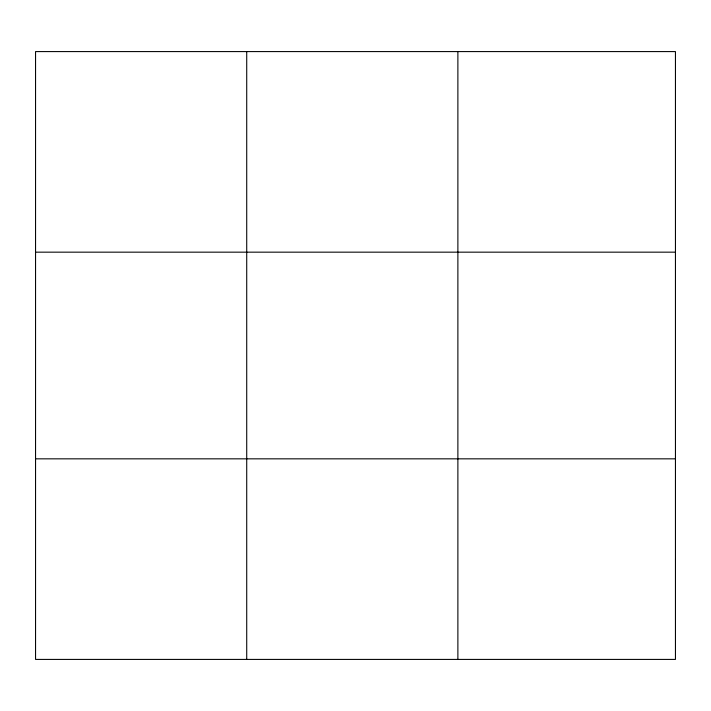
<?xml version="1.0" encoding="UTF-8"?>
<svg xmlns="http://www.w3.org/2000/svg" width="711" height="711" viewBox="0 0 711 711"><rect width="100%" height="100%" fill="white"/><g stroke="black" fill="none" stroke-linecap="round" stroke-linejoin="round"><path stroke-width="1.07" d="M246.717 659.417L246.717 51.583M457.884 659.417L457.884 51.583M35.55 252.165L675.45 252.165M35.55 458.835L675.45 458.835M675.45 559.122L675.45 659.417L35.55 659.417L35.55 51.583L675.45 51.583L675.45 559.122"/></g></svg>
